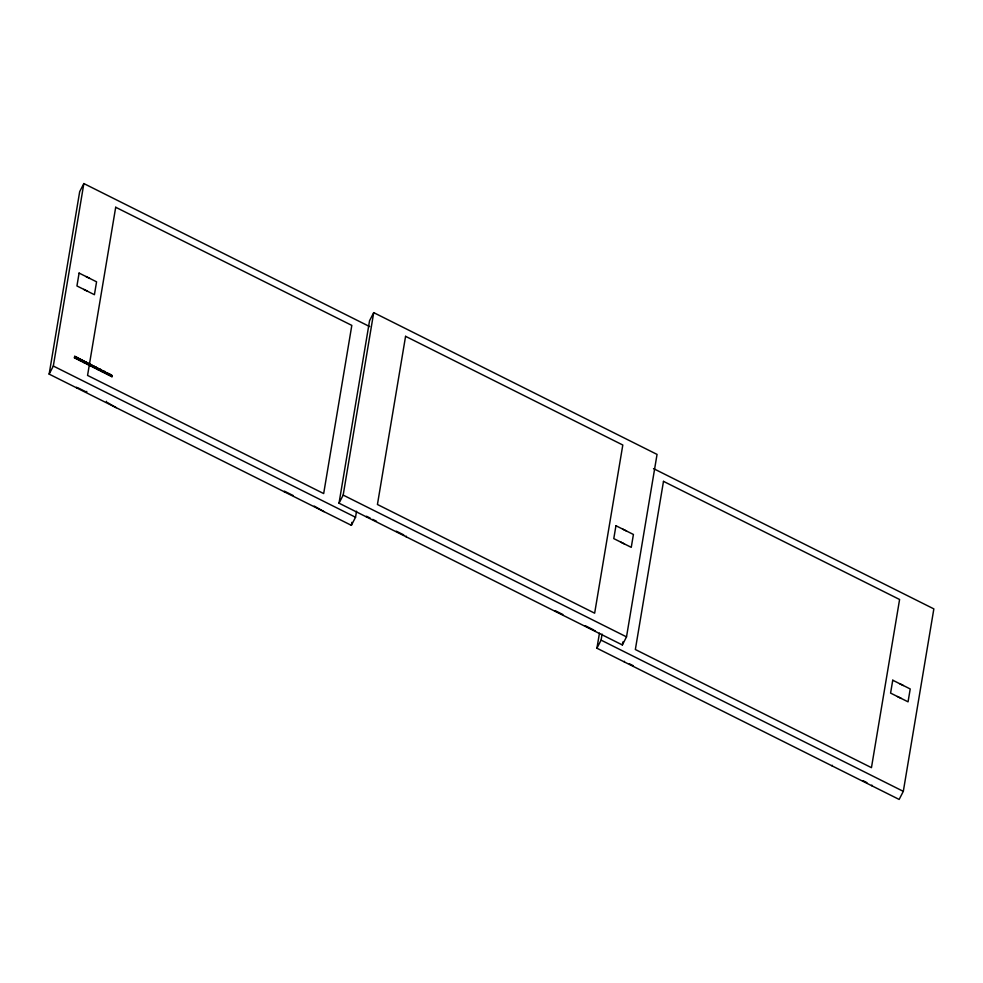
<?xml version="1.0" encoding="UTF-8"?>
<svg xmlns="http://www.w3.org/2000/svg" width="983" height="983" viewBox="0 0 983 983"><rect width="100%" height="100%" fill="white"/><g stroke="black" fill="none" stroke-linecap="round" stroke-linejoin="round"><path stroke-width="1.47" d="M356.546 511.221L355.539 517.255L351.373 525.34L49.15 374.118L79.684 191.648L83.85 183.563L369.657 326.577M49.15 374.118L53.315 366.032L83.85 183.563M83.788 289.383L87.573 291.275M85.951 276.506L89.723 278.398M74.438 357.861L74.548 357.247L112.136 376.71L74.438 357.861L77.522 358.746M76.539 387.818L76.649 387.191M86.737 391.381L86.602 392.18L77.89 387.818M106.434 402.108L106.569 401.297M116.203 407.675L107.675 402.723M284.32 491.795L284.419 491.168L293.143 495.53M323.985 511.639L314.216 506.073M339.024 503.185L369.559 320.716L373.712 312.631L657.049 454.404L626.515 636.873L622.362 644.959L339.024 503.185L343.178 495.1L373.712 312.631M351.373 525.34L351.877 522.329M366.413 516.886L366.512 516.259L370.247 518.139M406.077 536.743L406.188 536.116M555.297 611.401L555.407 610.787L562.878 614.522M594.973 631.258L595.071 630.631M653.511 468.608L933.85 608.882L903.316 791.352L899.15 799.437L596.927 648.215L599.458 633.138M596.927 648.215L601.092 640.13L602.1 634.096M620.642 542.038L624.414 543.931M622.792 529.161L626.564 531.041M622.362 644.959L622.866 641.948M624.316 661.915L624.426 661.301M832.097 765.892L832.208 765.265M871.761 785.736L871.872 785.11M897.43 696.517L901.214 698.409M899.592 683.64L903.365 685.532M74.511 356.89L77.608 357.775M79.119 359.2L82.228 360.085M79.058 360.171L82.142 361.056M83.739 361.511L86.848 362.395M83.678 362.481L86.762 363.366M88.359 363.821L91.468 364.705M88.286 364.791L91.382 365.676M92.98 366.131L96.076 367.015M92.906 367.101L95.99 367.986M97.587 368.441L100.696 369.338M97.526 369.411L100.61 370.296M102.207 370.751L105.316 371.648M102.146 371.721L105.23 372.606M106.828 373.061L109.924 373.958M106.754 374.031L109.85 374.916M111.435 375.371L112.308 375.617M111.374 376.342L112.16 376.563M343.178 495.1L626.515 636.873M372.741 519.38L376.477 521.248M396.309 531.176L403.718 534.875M585.204 625.692L593.843 630.017M53.315 366.032L355.539 517.255M601.092 640.13L903.316 791.352M629.403 663.783L633.138 665.651M863.234 780.785L866.932 782.64M79.095 273.077L76.944 285.955L94.417 294.703L96.567 281.826L79.095 273.077M74.696 356.325L112.283 375.789L74.696 356.325M115.699 207.253L87.561 375.42L323.677 493.564L351.816 325.398L115.699 207.253M405.574 336.321L377.435 504.488L594.654 613.183L622.804 445.016L405.574 336.321M615.948 525.733L613.785 538.61L631.258 547.347L633.421 534.469L615.948 525.733M663.488 481.351L635.35 649.517L871.454 767.662L899.592 599.495L663.488 481.351M892.748 680.211L890.586 693.089L908.059 701.837L910.221 688.96L892.748 680.211"/></g></svg>
